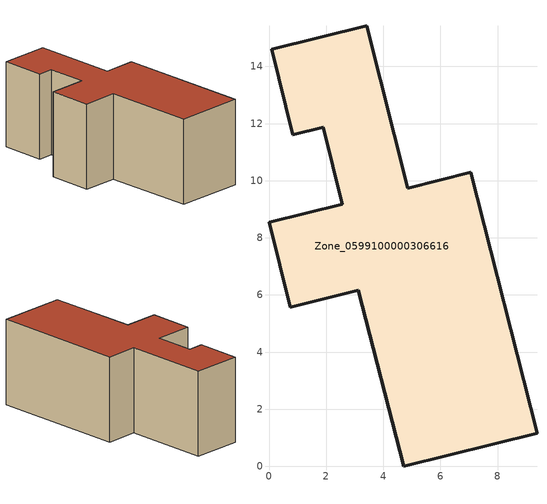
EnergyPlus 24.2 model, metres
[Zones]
Zone_0599100000306616
 floor ground (C_G): 3.12,6.17 0.74,5.58 0,8.55 2.56,9.18 1.9,11.88 0.83,11.61 0.09,14.6 3.42,15.43 4.85,9.74 7.06,10.29 9.38,1.16 4.72,0 z0
 wall outside (C_F): 0.74,5.58 3.12,6.17 4.72,0 9.38,1.16 7.06,10.29 4.85,9.74 3.42,15.43 0.09,14.6 0.83,11.61 1.9,11.88 2.56,9.18 0,8.55 0.74,5.58 z0:6.01
 roof outside (C_R): 2.56,9.18 0,8.55 0.74,5.58 3.12,6.17 4.72,0 9.38,1.16 7.06,10.29 4.85,9.74 3.42,15.43 0.09,14.6 0.83,11.61 1.9,11.88 z6.01
[BUILDING]
Pand.0599100000306616: North Axis=0; Terrain=City; Loads Convergence Tolerance Value=0.04; Temperature Convergence Tolerance Value=0.4; Solar Distribution=FullExterior; Maximum Number of Warmup Days=25; Minimum Number of Warmup Days=1
[Site:Location]
Rotterdam.The.Hague.AP_ZH_NLD Design_Conditions: Latitude=51.96; Longitude=4.45; Time Zone=1; Elevation=-4.5
[SITE:GROUNDTEMPERATURE:BUILDINGSURFACE]
18, 18, 18, 18, 18, 18, 18, 18, 18, 18, 18, 18
[MATERIAL] Thermal Absorptance=0.9; Solar Absorptance=0.7; Visible Absorptance=0.7
Name | Roughness | Thickness | Conductivity | Density | Specific Heat
G.TI.1965-1974 | MediumSmooth | 0.15 | 0.882353 | 540 | 1210
F.TI.1965-1974 | Rough | 0.3 | 0.697674 | 1920 | 840
R.TI.1965-1974 | MediumRough | 0.2 | 0.232558 | 1500 | 1000
[CONSTRUCTION]
C_G: G.TI.1965-1974
C_F: F.TI.1965-1974
C_R: R.TI.1965-1974
[ZONE]
Zone_0599100000306616: Type=1; Multiplier=1; Ceiling Height=Autocalculate; Volume=Autocalculate; Floor Area=autocalculate; Part of Total Floor Area=Yes
[ZONEINFILTRATION:DESIGNFLOWRATE]
Infil_Zone_0599100000306616: Zone or ZoneList or Space or SpaceList=Zone_0599100000306616; Schedule=AlwaysOn; Design Flow Rate Calculation Method=Flow/Area; Flow Rate per Floor Area=0.003; Constant Term Coefficient=1; Temperature Term Coefficient=0; Velocity Term Coefficient=0; Velocity Squared Term Coefficient=0
[HVACTEMPLATE:ZONE:IDEALLOADSAIRSYSTEM]
Zone_0599100000306616: Maximum Heating Supply Air Temperature=50; Minimum Cooling Supply Air Temperature=13; Maximum Heating Supply Air Humidity Ratio=0.0156; Minimum Cooling Supply Air Humidity Ratio=0.0077; Heating Limit=NoLimit; Cooling Limit=NoLimit; Dehumidification Control Type=ConstantSensibleHeatRatio; Cooling Sensible Heat Ratio=0.7; Dehumidification Setpoint=60; Humidification Control Type=None; Humidification Setpoint=30; Outdoor Air Method=None; Outdoor Air Flow Rate per Person=0.00944; Outdoor Air Flow Rate per Zone Floor Area=0; Outdoor Air Flow Rate per Zone=0; Demand Controlled Ventilation Type=None; Outdoor Air Economizer Type=NoEconomizer; Heat Recovery Type=None; Sensible Heat Recovery Effectiveness=0.7; Latent Heat Recovery Effectiveness=0.65
[ZONECONTROL:THERMOSTAT]
ThermostatControl_Zone_0599100000306616: Zone or ZoneList=Zone_0599100000306616; Control Type Schedule=DualSetpointControlType; Control 1=Thermostat_Zone_0599100000306616; Temperature Difference Between Cutout And Setpoint=0
[THERMOSTATSETPOINT:DUALSETPOINT]
Thermostat_Zone_0599100000306616: Heating Setpoint Temperature Schedule=HeatingSetpoint_Zone_0599100000306616; Cooling Setpoint Temperature Schedule=CoolingSetpoint_Zone_0599100000306616
[SCHEDULE:COMPACT]
HeatingSetpoint_Zone_0599100000306616: Through: 12/31, For: AllDays, Until: 24:00, 21
CoolingSetpoint_Zone_0599100000306616: Through: 12/31, For: AllDays, Until: 24:00, 24
DualSetpointControlType: Through: 12/31, For: AllDays, Until: 24:00, 4
AlwaysOn: Through: 12/31, For: AllDays, Until: 24:00, 1
